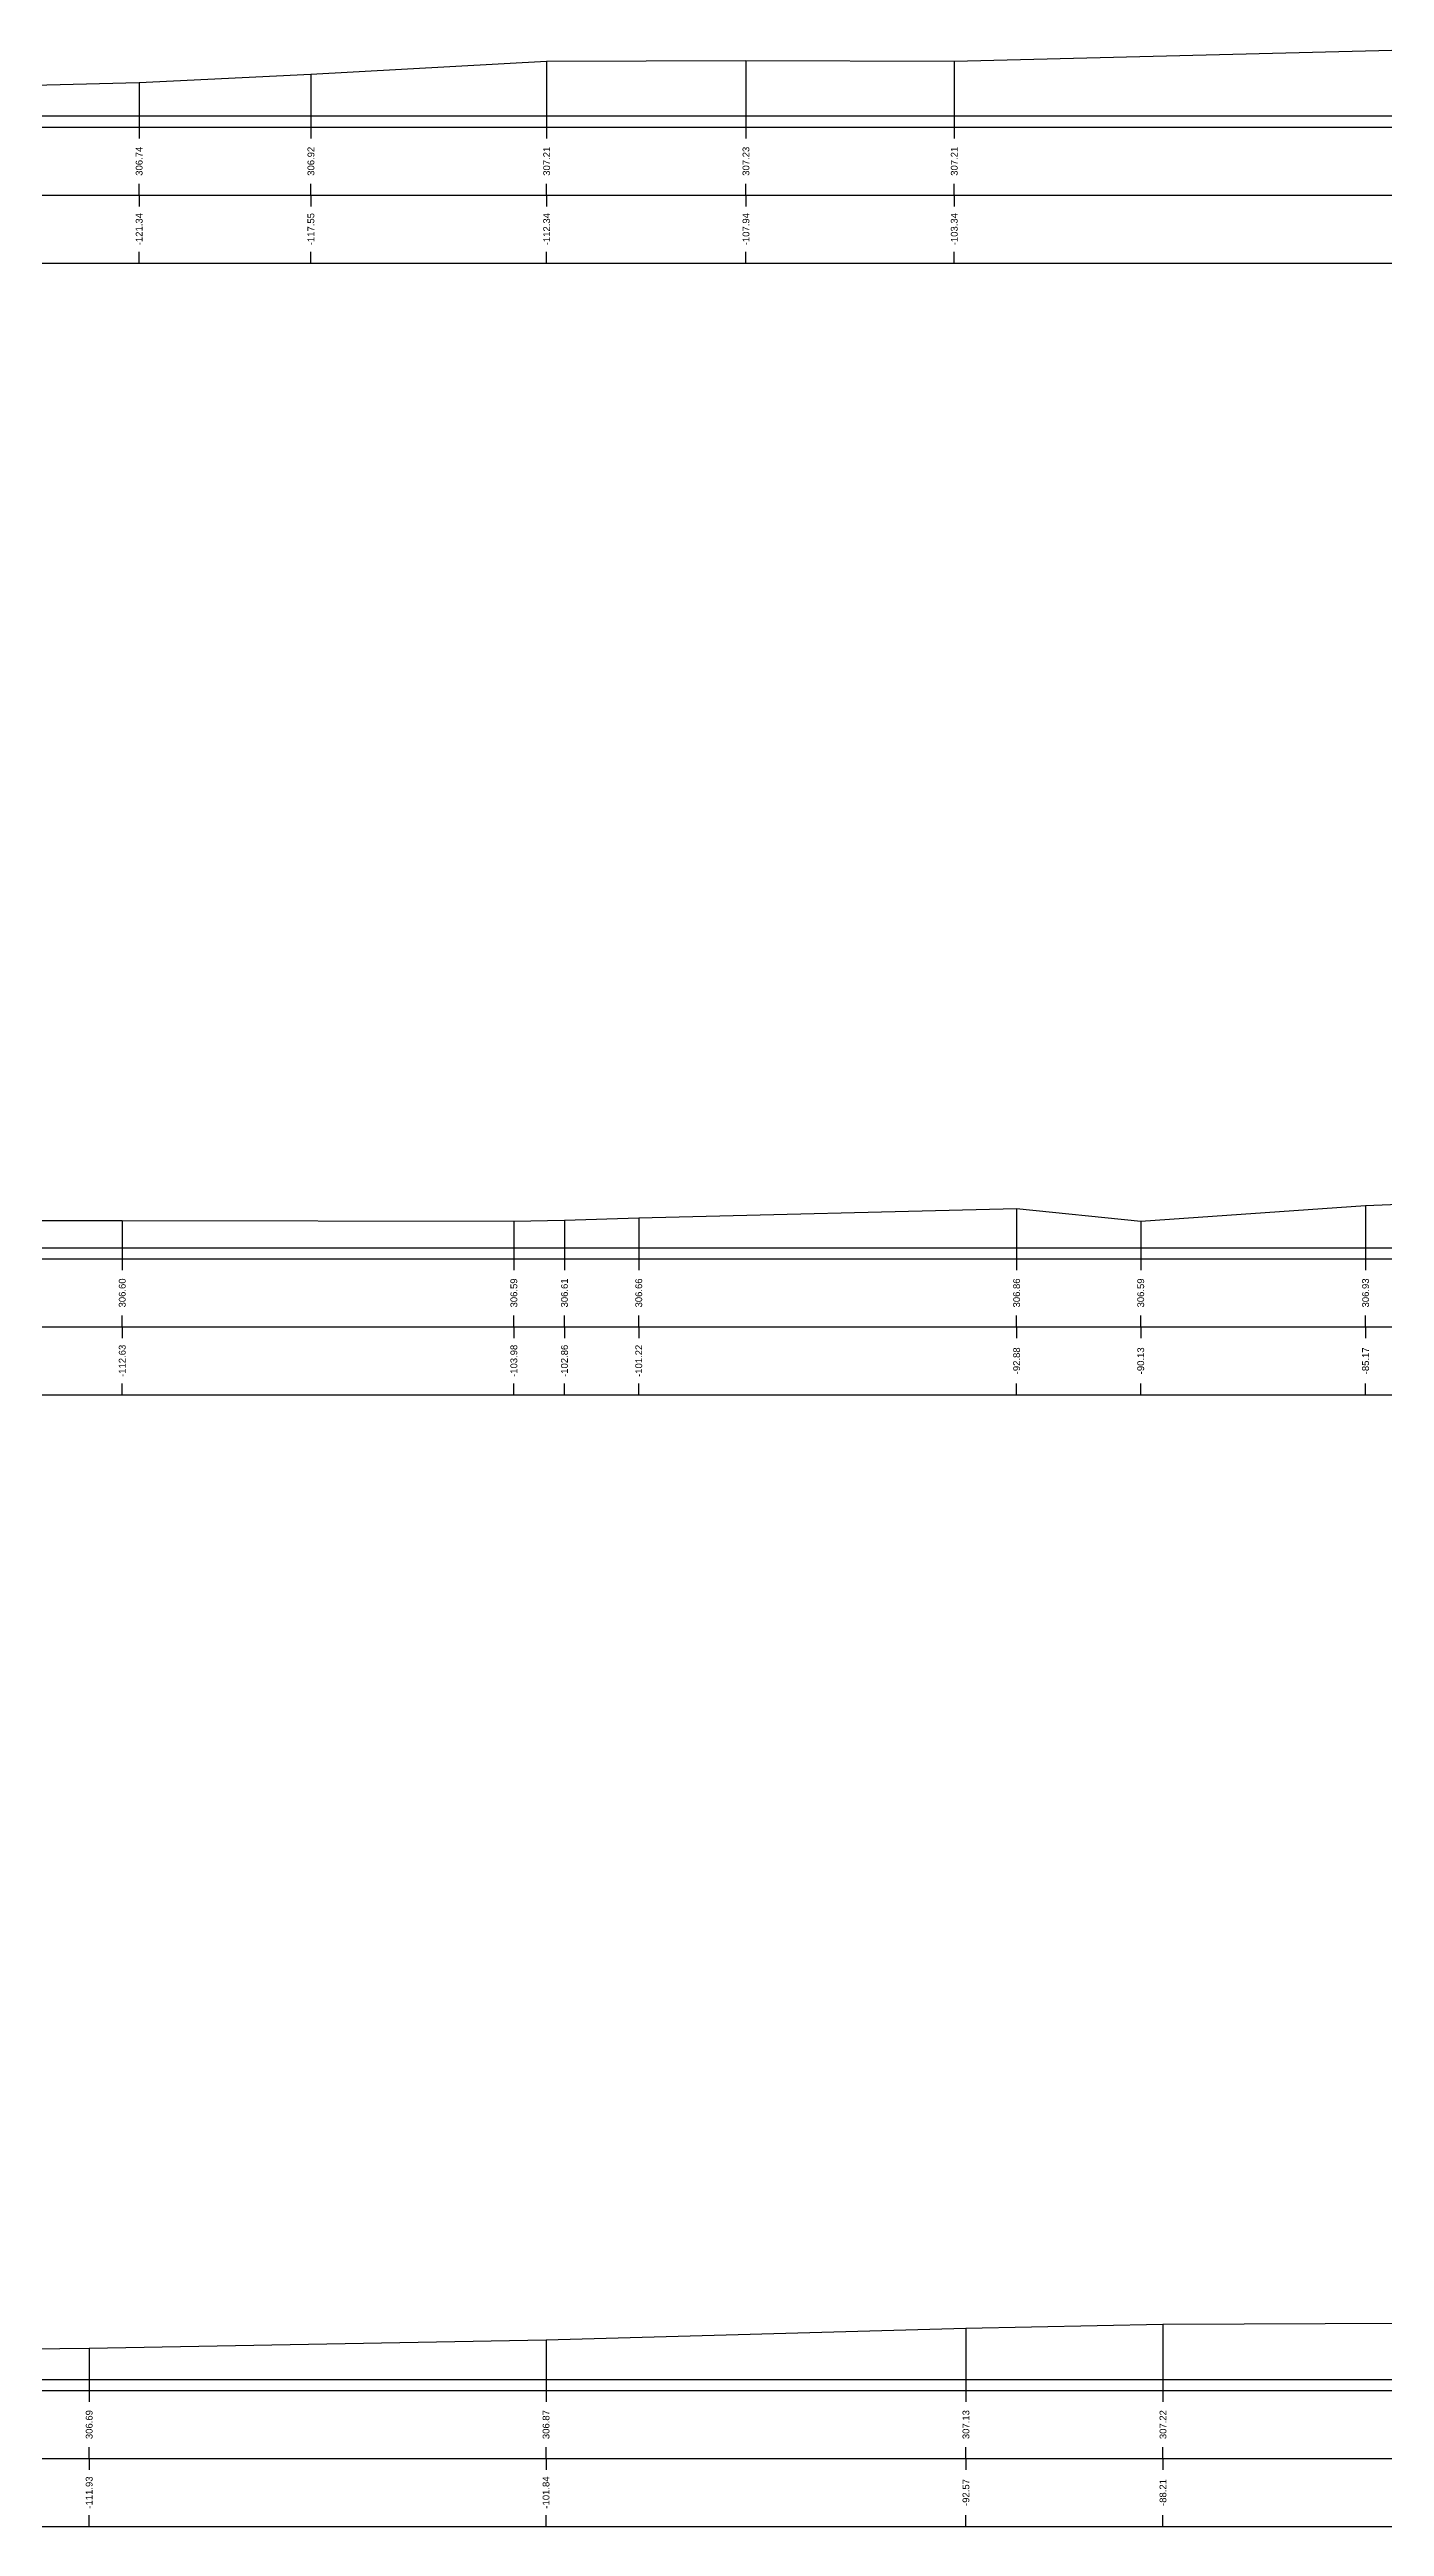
# Model space of a CAD drawing. Header units: millimetres. Extents: x -170 to 301, y 153 to 290.
# Drawn here: x 36.5 to 66, y 152.8 to 207.5 of the extents above; entities that cross this region are included whole.
import ezdxf
from ezdxf.enums import TextEntityAlignment as Align

# ---------------------------------------------------------------- set-up
doc = ezdxf.new("R2010")
doc.units = ezdxf.units.MM
doc.styles.get("Standard").update_dxf_attribs({"font": 'arial.ttf'})

msp = doc.modelspace()

# ---------------------------------------------------------------- linework, layer by layer
at = {"layer": 'band'}
for p, q in [((38.451, 205.75), (38.451, 205.5)), ((42.245, 205.75), (42.245, 205.5)), ((47.451, 205.75), (47.451, 205.5)), ((51.853, 205.75), (51.853, 205.5)), ((56.454, 205.75), (56.454, 205.5)), ((38.451, 204.25), (38.451, 204.5)), ((38.451, 204.25), (38.451, 204)), ((42.245, 204.25), (42.245, 204.5)), ((42.245, 204.25), (42.245, 204)), ((47.451, 204.25), (47.451, 204.5)), ((47.451, 204.25), (47.451, 204)), ((51.853, 204.25), (51.853, 204.5)), ((51.853, 204.25), (51.853, 204)), ((56.454, 204.25), (56.454, 204.5)), ((56.454, 204.25), (56.454, 204)), ((38.451, 202.75), (38.451, 203)), ((42.245, 202.75), (42.245, 203)), ((47.451, 202.75), (47.451, 203)), ((51.853, 202.75), (51.853, 203)), ((56.454, 202.75), (56.454, 203)), ((38.077, 180.75), (38.077, 180.5)), ((46.727, 180.75), (46.727, 180.5)), ((47.845, 180.75), (47.845, 180.5)), ((49.486, 180.75), (49.486, 180.5)), ((57.831, 180.75), (57.831, 180.5)), ((60.573, 180.75), (60.573, 180.5)), ((65.538, 180.75), (65.538, 180.5)), ((38.077, 179.25), (38.077, 179.5)), ((46.727, 179.25), (46.727, 179.5)), ((47.845, 179.25), (47.845, 179.5)), ((49.486, 179.25), (49.486, 179.5)), ((57.831, 179.25), (57.831, 179.5)), ((60.573, 179.25), (60.573, 179.5)), ((65.538, 179.25), (65.538, 179.5)), ((38.077, 179.25), (38.077, 179)), ((46.727, 179.25), (46.727, 179)), ((47.845, 179.25), (47.845, 179)), ((49.486, 179.25), (49.486, 179)), ((57.831, 179.25), (57.831, 179)), ((60.573, 179.25), (60.573, 179)), ((65.538, 179.25), (65.538, 179)), ((38.077, 177.75), (38.077, 178)), ((46.727, 177.75), (46.727, 178)), ((47.845, 177.75), (47.845, 178)), ((49.486, 177.75), (49.486, 178)), ((57.831, 177.75), (57.831, 178)), ((60.573, 177.75), (60.573, 178)), ((65.538, 177.75), (65.538, 178)), ((37.347, 155.75), (37.347, 155.5)), ((47.438, 155.75), (47.438, 155.5)), ((56.712, 155.75), (56.712, 155.5)), ((61.064, 155.75), (61.064, 155.5)), ((37.347, 154.25), (37.347, 154.5)), ((47.438, 154.25), (47.438, 154.5)), ((56.712, 154.25), (56.712, 154.5)), ((61.064, 154.25), (61.064, 154.5)), ((37.347, 154.25), (37.347, 154)), ((47.438, 154.25), (47.438, 154)), ((56.712, 154.25), (56.712, 154)), ((61.064, 154.25), (61.064, 154)), ((37.347, 152.75), (37.347, 153)), ((47.438, 152.75), (47.438, 153)), ((56.712, 152.75), (56.712, 153)), ((61.064, 152.75), (61.064, 153))]:
    msp.add_line(p, q, dxfattribs=at)
at = {"layer": 'frame'}
for p, q in [((-167.294, 205.75), (228.825, 205.75)), ((-159.794, 206), (228.825, 206)), ((-167.294, 204.25), (228.825, 204.25)), ((-167.294, 202.75), (228.825, 202.75)), ((-158.207, 180.75), (231.779, 180.75)), ((-150.707, 181), (231.779, 181)), ((-158.207, 179.25), (231.779, 179.25)), ((-158.207, 177.75), (231.779, 177.75)), ((-149.278, 156), (149.427, 156)), ((-156.778, 155.75), (149.427, 155.75)), ((-156.778, 154.25), (149.427, 154.25)), ((-156.778, 152.75), (149.427, 152.75))]:
    msp.add_line(p, q, dxfattribs=at)
at = {"layer": 'marker', "color": 253}
for p, q in [((42.245, 206.922), (42.245, 206)), ((47.451, 207.208), (47.451, 206)), ((51.853, 207.226), (51.853, 206)), ((56.454, 207.212), (56.454, 206)), ((38.451, 206.743), (38.451, 206)), ((38.451, 206), (38.451, 205.75)), ((42.245, 206), (42.245, 205.75)), ((47.451, 206), (47.451, 205.75)), ((51.853, 206), (51.853, 205.75)), ((56.454, 206), (56.454, 205.75)), ((57.831, 181.862), (57.831, 181)), ((65.538, 181.935), (65.538, 181)), ((38.077, 181.601), (38.077, 181)), ((46.727, 181.588), (46.727, 181)), ((47.845, 181.607), (47.845, 181)), ((49.486, 181.658), (49.486, 181)), ((60.573, 181.588), (60.573, 181)), ((38.077, 181), (38.077, 180.75)), ((46.727, 181), (46.727, 180.75)), ((47.845, 181), (47.845, 180.75)), ((49.486, 181), (49.486, 180.75)), ((57.831, 181), (57.831, 180.75)), ((60.573, 181), (60.573, 180.75)), ((65.538, 181), (65.538, 180.75)), ((56.712, 157.128), (56.712, 156)), ((61.064, 157.218), (61.064, 156)), ((37.347, 156.69), (37.347, 156)), ((47.438, 156.871), (47.438, 156)), ((37.347, 156), (37.347, 155.75)), ((47.438, 156), (47.438, 155.75)), ((56.712, 156), (56.712, 155.75)), ((61.064, 156), (61.064, 155.75))]:
    msp.add_line(p, q, dxfattribs=at)
at = {"layer": 'profile'}
for points in [[(-54.022, 206.662), (-51.782, 206.558), (-47.869, 206.513), (-40.004, 206.428), (-32.016, 206.33), (-25.201, 206.4), (-14.019, 206.603), (-12.349, 206.616), (-0.785, 206.623), (3.443, 206.584), (16.986, 206.573), (21.223, 206.621), (27.855, 206.564), (31.741, 206.574), (38.451, 206.743), (42.245, 206.922), (47.451, 207.208), (51.853, 207.226), (56.454, 207.212), (66.708, 207.468)], [(-52.175, 182.337), (-46.799, 182.04), (-38.988, 181.722), (-35.477, 181.67), (-27.509, 181.552), (-20.006, 181.482), (-16.549, 181.46), (-6.932, 181.457), (-2.584, 181.458), (-1.053, 181.478), (8.322, 181.57), (16.281, 181.556), (20.842, 181.587), (32.548, 181.606), (33.455, 181.599), (38.077, 181.601), (46.727, 181.588), (47.845, 181.607), (49.486, 181.658), (57.831, 181.862), (60.573, 181.588), (65.538, 181.935), (66.461, 181.972)], [(-57.023, 157.294), (-48.707, 157.079), (-46.461, 157.028), (-44.12, 156.966), (-34.775, 156.737), (-29.925, 156.638), (-23.959, 156.578), (-20.083, 156.616), (-13.38, 156.685), (-6.76, 156.679), (-3.285, 156.716), (4.579, 156.822), (14.828, 156.781), (18.848, 156.761), (21.654, 156.737), (34.118, 156.653), (37.347, 156.69), (47.438, 156.871), (56.712, 157.128), (61.064, 157.218), (66.44, 157.238)]]:
    msp.add_lwpolyline(points, dxfattribs=at)

# ---------------------------------------------------------------- texts
for s, p in [('306.74', (38.451, 205)), ('306.92', (42.245, 205)), ('307.21', (47.451, 205)), ('307.23', (51.853, 205)), ('307.21', (56.454, 205)), ('-121.34', (38.451, 203.5)), ('-117.55', (42.245, 203.5)), ('-112.34', (47.451, 203.5)), ('-107.94', (51.853, 203.5)), ('-103.34', (56.454, 203.5)), ('306.60', (38.077, 180)), ('306.59', (46.727, 180)), ('306.61', (47.845, 180)), ('306.66', (49.486, 180)), ('306.86', (57.831, 180)), ('306.59', (60.573, 180)), ('306.93', (65.538, 180)), ('-112.63', (38.077, 178.5)), ('-103.98', (46.727, 178.5)), ('-102.86', (47.845, 178.5)), ('-101.22', (49.486, 178.5)), ('-92.88', (57.831, 178.5)), ('-90.13', (60.573, 178.5)), ('-85.17', (65.538, 178.5)), ('306.69', (37.347, 155)), ('306.87', (47.438, 155)), ('307.13', (56.712, 155)), ('307.22', (61.064, 155)), ('-111.93', (37.347, 153.5)), ('-101.84', (47.438, 153.5)), ('-92.57', (56.712, 153.5)), ('-88.21', (61.064, 153.5))]:
    msp.add_text(s, height=0.15, rotation=90).set_placement(p, align=Align.MIDDLE)

doc.saveas('drawing.dxf')
